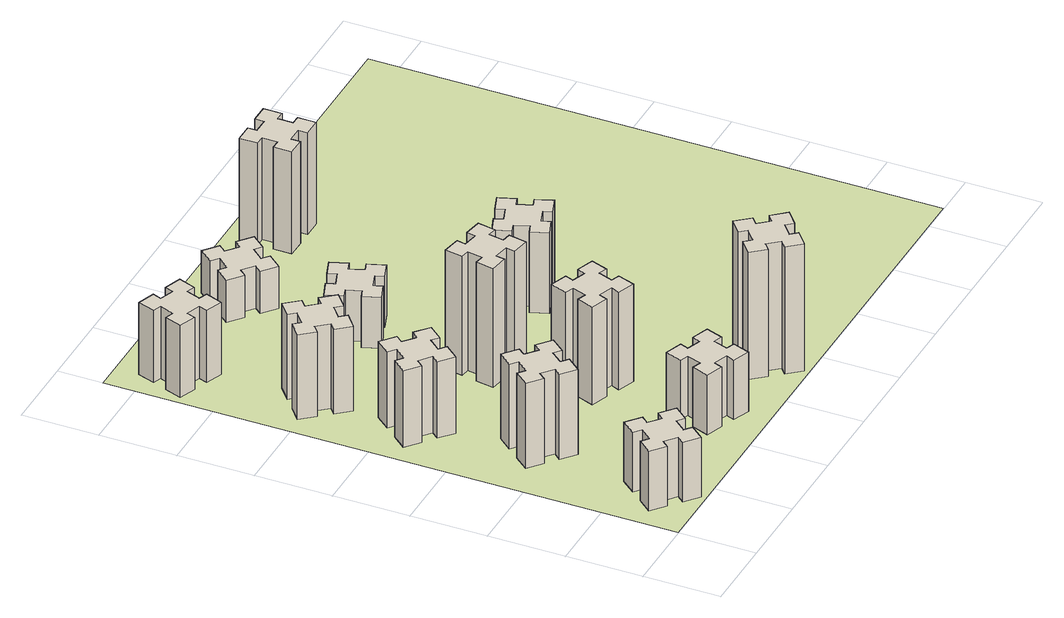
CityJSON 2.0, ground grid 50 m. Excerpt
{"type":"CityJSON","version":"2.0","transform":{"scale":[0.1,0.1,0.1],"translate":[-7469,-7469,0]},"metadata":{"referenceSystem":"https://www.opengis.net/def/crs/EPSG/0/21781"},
"CityObjects":{
"building1":{"type":"Building","attributes":{"class":"1000","function":"1000","usage":"1000","yearOfConstruction":2016,"roofType":"1000","measuredHeight":42,"storeysAboveGround":30,"storeysBelowGround":0},"geometry":[{"type":"Solid","lod":"1","boundaries":[[[[0,1,2,3,4,5,6,7,8,9,10,11,12,13,14,15,16,17,18,19]],[[17,16,20,21]],[[16,15,22,20]],[[15,14,23,22]],[[14,13,24,23]],[[13,12,25,24]],[[12,11,26,25]],[[11,10,27,26]],[[10,9,28,27]],[[9,8,29,28]],[[8,7,30,29]],[[7,6,31,30]],[[6,5,32,31]],[[5,4,33,32]],[[4,3,34,33]],[[3,2,35,34]],[[2,1,36,35]],[[1,0,37,36]],[[0,19,38,37]],[[19,18,39,38]],[[18,17,21,39]],[[24,25,26,27,28,29,30,31,32,33,34,35,36,37,38,39,21,20,22,23]]]]}]},
"building2":{"type":"Building","attributes":{"class":"1000","function":"1000","usage":"1000","yearOfConstruction":2016,"roofType":"1000","measuredHeight":60,"storeysAboveGround":30,"storeysBelowGround":0},"geometry":[{"type":"Solid","lod":"1","boundaries":[[[[40,41,42,43,44,45,46,47,48,49,50,51,52,53,54,55,56,57,58,59]],[[57,56,60,61]],[[56,55,62,60]],[[55,54,63,62]],[[54,53,64,63]],[[53,52,65,64]],[[52,51,66,65]],[[51,50,67,66]],[[50,49,68,67]],[[49,48,69,68]],[[48,47,70,69]],[[47,46,71,70]],[[46,45,72,71]],[[45,44,73,72]],[[44,43,74,73]],[[43,42,75,74]],[[42,41,76,75]],[[41,40,77,76]],[[40,59,78,77]],[[59,58,79,78]],[[58,57,61,79]],[[64,65,66,67,68,69,70,71,72,73,74,75,76,77,78,79,61,60,62,63]]]]}]},
"building3":{"type":"Building","attributes":{"class":"1000","function":"1000","usage":"1000","yearOfConstruction":2016,"roofType":"1000","measuredHeight":54,"storeysAboveGround":30,"storeysBelowGround":0},"geometry":[{"type":"Solid","lod":"1","boundaries":[[[[80,81,82,83,84,85,86,87,88,89,90,91,92,93,94,95,96,97,98,99]],[[97,96,100,101]],[[96,95,102,100]],[[95,94,103,102]],[[94,93,104,103]],[[93,92,105,104]],[[92,91,106,105]],[[91,90,107,106]],[[90,89,108,107]],[[89,88,109,108]],[[88,87,110,109]],[[87,86,111,110]],[[86,85,112,111]],[[85,84,113,112]],[[84,83,114,113]],[[83,82,115,114]],[[82,81,116,115]],[[81,80,117,116]],[[80,99,118,117]],[[99,98,119,118]],[[98,97,101,119]],[[104,105,106,107,108,109,110,111,112,113,114,115,116,117,118,119,101,100,102,103]]]]}]},
"building4":{"type":"Building","attributes":{"class":"1000","function":"1000","usage":"1000","yearOfConstruction":2016,"roofType":"1000","measuredHeight":60,"storeysAboveGround":30,"storeysBelowGround":0},"geometry":[{"type":"Solid","lod":"1","boundaries":[[[[120,121,122,123,124,125,126,127,128,129,130,131,132,133,134,135,136,137,138,139]],[[137,136,140,141]],[[136,135,142,140]],[[135,134,143,142]],[[134,133,144,143]],[[133,132,145,144]],[[132,131,146,145]],[[131,130,147,146]],[[130,129,148,147]],[[129,128,149,148]],[[128,127,150,149]],[[127,126,151,150]],[[126,125,152,151]],[[125,124,153,152]],[[124,123,154,153]],[[123,122,155,154]],[[122,121,156,155]],[[121,120,157,156]],[[120,139,158,157]],[[139,138,159,158]],[[138,137,141,159]],[[144,145,146,147,148,149,150,151,152,153,154,155,156,157,158,159,141,140,142,143]]]]}]},
"building5":{"type":"Building","attributes":{"class":"1000","function":"1000","usage":"1000","yearOfConstruction":2016,"roofType":"1000","measuredHeight":51,"storeysAboveGround":30,"storeysBelowGround":0},"geometry":[{"type":"Solid","lod":"1","boundaries":[[[[160,161,162,163,164,165,166,167,168,169,170,171,172,173,174,175,176,177,178,179]],[[177,176,180,181]],[[176,175,182,180]],[[175,174,183,182]],[[174,173,184,183]],[[173,172,185,184]],[[172,171,186,185]],[[171,170,187,186]],[[170,169,188,187]],[[169,168,189,188]],[[168,167,190,189]],[[167,166,191,190]],[[166,165,192,191]],[[165,164,193,192]],[[164,163,194,193]],[[163,162,195,194]],[[162,161,196,195]],[[161,160,197,196]],[[160,179,198,197]],[[179,178,199,198]],[[178,177,181,199]],[[184,185,186,187,188,189,190,191,192,193,194,195,196,197,198,199,181,180,182,183]]]]}]},
"building6":{"type":"Building","attributes":{"class":"1000","function":"1000","usage":"1000","yearOfConstruction":2016,"roofType":"1000","measuredHeight":42,"storeysAboveGround":30,"storeysBelowGround":0},"geometry":[{"type":"Solid","lod":"1","boundaries":[[[[200,201,202,203,204,205,206,207,208,209,210,211,212,213,214,215,216,217,218,219]],[[217,216,220,221]],[[216,215,222,220]],[[215,214,223,222]],[[214,213,224,223]],[[213,212,225,224]],[[212,211,226,225]],[[211,210,227,226]],[[210,209,228,227]],[[209,208,229,228]],[[208,207,230,229]],[[207,206,231,230]],[[206,205,232,231]],[[205,204,233,232]],[[204,203,234,233]],[[203,202,235,234]],[[202,201,236,235]],[[201,200,237,236]],[[200,219,238,237]],[[219,218,239,238]],[[218,217,221,239]],[[224,225,226,227,228,229,230,231,232,233,234,235,236,237,238,239,221,220,222,223]]]]}]},
"building7":{"type":"Building","attributes":{"class":"1000","function":"1000","usage":"1000","yearOfConstruction":2016,"roofType":"1000","measuredHeight":69,"storeysAboveGround":30,"storeysBelowGround":0},"geometry":[{"type":"Solid","lod":"1","boundaries":[[[[240,241,242,243,244,245,246,247,248,249,250,251,252,253,254,255,256,257,258,259]],[[257,256,260,261]],[[256,255,262,260]],[[255,254,263,262]],[[254,253,264,263]],[[253,252,265,264]],[[252,251,266,265]],[[251,250,267,266]],[[250,249,268,267]],[[249,248,269,268]],[[248,247,270,269]],[[247,246,271,270]],[[246,245,272,271]],[[245,244,273,272]],[[244,243,274,273]],[[243,242,275,274]],[[242,241,276,275]],[[241,240,277,276]],[[240,259,278,277]],[[259,258,279,278]],[[258,257,261,279]],[[264,265,266,267,268,269,270,271,272,273,274,275,276,277,278,279,261,260,262,263]]]]}]},
"building8":{"type":"Building","attributes":{"class":"1000","function":"1000","usage":"1000","yearOfConstruction":2016,"roofType":"1000","measuredHeight":84,"storeysAboveGround":30,"storeysBelowGround":0},"geometry":[{"type":"Solid","lod":"1","boundaries":[[[[280,281,282,283,284,285,286,287,288,289,290,291,292,293,294,295,296,297,298,299]],[[297,296,300,301]],[[296,295,302,300]],[[295,294,303,302]],[[294,293,304,303]],[[293,292,305,304]],[[292,291,306,305]],[[291,290,307,306]],[[290,289,308,307]],[[289,288,309,308]],[[288,287,310,309]],[[287,286,311,310]],[[286,285,312,311]],[[285,284,313,312]],[[284,283,314,313]],[[283,282,315,314]],[[282,281,316,315]],[[281,280,317,316]],[[280,299,318,317]],[[299,298,319,318]],[[298,297,301,319]],[[304,305,306,307,308,309,310,311,312,313,314,315,316,317,318,319,301,300,302,303]]]]}]},
"building9":{"type":"Building","attributes":{"class":"1000","function":"1000","usage":"1000","yearOfConstruction":2016,"roofType":"1000","measuredHeight":36,"storeysAboveGround":30,"storeysBelowGround":0},"geometry":[{"type":"Solid","lod":"1","boundaries":[[[[320,321,322,323,324,325,326,327,328,329,330,331,332,333,334,335,336,337,338,339]],[[337,336,340,341]],[[336,335,342,340]],[[335,334,343,342]],[[334,333,344,343]],[[333,332,345,344]],[[332,331,346,345]],[[331,330,347,346]],[[330,329,348,347]],[[329,328,349,348]],[[328,327,350,349]],[[327,326,351,350]],[[326,325,352,351]],[[325,324,353,352]],[[324,323,354,353]],[[323,322,355,354]],[[322,321,356,355]],[[321,320,357,356]],[[320,339,358,357]],[[339,338,359,358]],[[338,337,341,359]],[[344,345,346,347,348,349,350,351,352,353,354,355,356,357,358,359,341,340,342,343]]]]}]},
"building10":{"type":"Building","attributes":{"class":"1000","function":"1000","usage":"1000","yearOfConstruction":2016,"roofType":"1000","measuredHeight":90,"storeysAboveGround":30,"storeysBelowGround":0},"geometry":[{"type":"Solid","lod":"1","boundaries":[[[[360,361,362,363,364,365,366,367,368,369,370,371,372,373,374,375,376,377,378,379]],[[377,376,380,381]],[[376,375,382,380]],[[375,374,383,382]],[[374,373,384,383]],[[373,372,385,384]],[[372,371,386,385]],[[371,370,387,386]],[[370,369,388,387]],[[369,368,389,388]],[[368,367,390,389]],[[367,366,391,390]],[[366,365,392,391]],[[365,364,393,392]],[[364,363,394,393]],[[363,362,395,394]],[[362,361,396,395]],[[361,360,397,396]],[[360,379,398,397]],[[379,378,399,398]],[[378,377,381,399]],[[384,385,386,387,388,389,390,391,392,393,394,395,396,397,398,399,381,380,382,383]]]]}]},
"building11":{"type":"Building","attributes":{"class":"1000","function":"1000","usage":"1000","yearOfConstruction":2016,"roofType":"1000","measuredHeight":30,"storeysAboveGround":30,"storeysBelowGround":0},"geometry":[{"type":"Solid","lod":"1","boundaries":[[[[400,401,402,403,404,405,406,407,408,409,410,411,412,413,414,415,416,417,418,419]],[[417,416,420,421]],[[416,415,422,420]],[[415,414,423,422]],[[414,413,424,423]],[[413,412,425,424]],[[412,411,426,425]],[[411,410,427,426]],[[410,409,428,427]],[[409,408,429,428]],[[408,407,430,429]],[[407,406,431,430]],[[406,405,432,431]],[[405,404,433,432]],[[404,403,434,433]],[[403,402,435,434]],[[402,401,436,435]],[[401,400,437,436]],[[400,419,438,437]],[[419,418,439,438]],[[418,417,421,439]],[[424,425,426,427,428,429,430,431,432,433,434,435,436,437,438,439,421,420,422,423]]]]}]},
"building12":{"type":"Building","attributes":{"class":"1000","function":"1000","usage":"1000","yearOfConstruction":2016,"roofType":"1000","measuredHeight":57,"storeysAboveGround":30,"storeysBelowGround":0},"geometry":[{"type":"Solid","lod":"1","boundaries":[[[[440,441,442,443,444,445,446,447,448,449,450,451,452,453,454,455,456,457,458,459]],[[457,456,460,461]],[[456,455,462,460]],[[455,454,463,462]],[[454,453,464,463]],[[453,452,465,464]],[[452,451,466,465]],[[451,450,467,466]],[[450,449,468,467]],[[449,448,469,468]],[[448,447,470,469]],[[447,446,471,470]],[[446,445,472,471]],[[445,444,473,472]],[[444,443,474,473]],[[443,442,475,474]],[[442,441,476,475]],[[441,440,477,476]],[[440,459,478,477]],[[459,458,479,478]],[[458,457,461,479]],[[464,465,466,467,468,469,470,471,472,473,474,475,476,477,478,479,461,460,462,463]]]]}]},
"building13":{"type":"Building","attributes":{"class":"1000","function":"1000","usage":"1000","yearOfConstruction":2016,"roofType":"1000","measuredHeight":72,"storeysAboveGround":30,"storeysBelowGround":0},"geometry":[{"type":"Solid","lod":"1","boundaries":[[[[480,481,482,483,484,485,486,487,488,489,490,491,492,493,494,495,496,497,498,499]],[[497,496,500,501]],[[496,495,502,500]],[[495,494,503,502]],[[494,493,504,503]],[[493,492,505,504]],[[492,491,506,505]],[[491,490,507,506]],[[490,489,508,507]],[[489,488,509,508]],[[488,487,510,509]],[[487,486,511,510]],[[486,485,512,511]],[[485,484,513,512]],[[484,483,514,513]],[[483,482,515,514]],[[482,481,516,515]],[[481,480,517,516]],[[480,499,518,517]],[[499,498,519,518]],[[498,497,501,519]],[[504,505,506,507,508,509,510,511,512,513,514,515,516,517,518,519,501,500,502,503]]]]}]},
"landuse1":{"type":"LandUse","attributes":{"name":"plot1","function":"1010"},"geometry":[{"type":"MultiSurface","lod":"1","boundaries":[[[520,521,522,523]]]}]}
},
"vertices":[
[266,223,0],[343,159,0],[304,113,0],[396,36,0],[473,128,0],[427,166,0],[492,243,0],[538,204,0],[615,296,0],[523,373,0],[484,327,0],[408,392,0],[446,438,0],[354,515,0],[277,423,0],[323,384,0],[259,308,0],[213,346,0],[136,254,0],[228,177,0],[259,308,420],[213,346,420],[323,384,420],[277,423,420],[354,515,420],[446,438,420],[408,392,420],[484,327,420],[523,373,420],[615,296,420],[538,204,420],[492,243,420],[427,166,420],[473,128,420],[396,36,420],[304,113,420],[343,159,420],[266,223,420],[228,177,420],[136,254,420],
[527,1006,0],[592,1083,0],[638,1044,0],[715,1136,0],[623,1213,0],[584,1167,0],[508,1232,0],[546,1278,0],[454,1355,0],[377,1263,0],[423,1224,0],[359,1148,0],[313,1186,0],[236,1094,0],[328,1017,0],[366,1063,0],[443,999,0],[404,953,0],[496,876,0],[573,968,0],[443,999,600],[404,953,600],[366,1063,600],[328,1017,600],[236,1094,600],[313,1186,600],[359,1148,600],[423,1224,600],[377,1263,600],[454,1355,600],[546,1278,600],[508,1232,600],[584,1167,600],[623,1213,600],[715,1136,600],[638,1044,600],[592,1083,600],[527,1006,600],[573,968,600],[496,876,600],
[484,1907,0],[408,1972,0],[446,2018,0],[354,2095,0],[277,2003,0],[323,1964,0],[259,1888,0],[213,1926,0],[136,1834,0],[228,1757,0],[266,1803,0],[343,1739,0],[304,1693,0],[396,1616,0],[473,1708,0],[427,1746,0],[492,1823,0],[538,1784,0],[615,1876,0],[523,1953,0],[492,1823,540],[538,1784,540],[427,1746,540],[473,1708,540],[396,1616,540],[304,1693,540],[343,1739,540],[266,1803,540],[228,1757,540],[136,1834,540],[213,1926,540],[259,1888,540],[323,1964,540],[277,2003,540],[354,2095,540],[446,2018,540],[408,1972,540],[484,1907,540],[523,1953,540],[615,1876,540],
[492,2528,0],[427,2604,0],[473,2643,0],[396,2735,0],[304,2658,0],[343,2612,0],[266,2547,0],[228,2593,0],[136,2516,0],[213,2424,0],[259,2463,0],[323,2386,0],[277,2348,0],[354,2256,0],[446,2333,0],[408,2379,0],[484,2443,0],[523,2397,0],[615,2474,0],[538,2566,0],[484,2443,600],[523,2397,600],[408,2379,600],[446,2333,600],[354,2256,600],[277,2348,600],[323,2386,600],[259,2463,600],[213,2424,600],[136,2516,600],[228,2593,600],[266,2547,600],[343,2612,600],[304,2658,600],[396,2735,600],[473,2643,600],[427,2604,600],[492,2528,600],[538,2566,600],[615,2474,600],
[362,3251,0],[396,3345,0],[452,3324,0],[493,3437,0],[380,3478,0],[360,3422,0],[266,3456,0],[287,3512,0],[174,3553,0],[133,3440,0],[189,3420,0],[155,3326,0],[99,3347,0],[57,3234,0],[170,3193,0],[191,3249,0],[285,3215,0],[264,3159,0],[377,3117,0],[418,3230,0],[285,3215,510],[264,3159,510],[191,3249,510],[170,3193,510],[57,3234,510],[99,3347,510],[155,3326,510],[189,3420,510],[133,3440,510],[174,3553,510],[287,3512,510],[266,3456,510],[360,3422,510],[380,3478,510],[493,3437,510],[452,3324,510],[396,3345,510],[362,3251,510],[418,3230,510],[377,3117,510],
[1302,291,0],[1336,385,0],[1392,364,0],[1433,477,0],[1320,518,0],[1300,462,0],[1206,496,0],[1227,552,0],[1114,593,0],[1073,480,0],[1129,460,0],[1095,366,0],[1039,387,0],[997,274,0],[1110,233,0],[1131,289,0],[1225,255,0],[1204,199,0],[1317,157,0],[1358,270,0],[1225,255,420],[1204,199,420],[1131,289,420],[1110,233,420],[997,274,420],[1039,387,420],[1095,366,420],[1129,460,420],[1073,480,420],[1114,593,420],[1227,552,420],[1206,496,420],[1300,462,420],[1320,518,420],[1433,477,420],[1392,364,420],[1336,385,420],[1302,291,420],[1358,270,420],[1317,157,420],
[1302,1031,0],[1336,1125,0],[1392,1104,0],[1433,1217,0],[1320,1258,0],[1300,1202,0],[1206,1236,0],[1227,1292,0],[1114,1333,0],[1073,1220,0],[1129,1200,0],[1095,1106,0],[1039,1127,0],[997,1014,0],[1110,973,0],[1131,1029,0],[1225,995,0],[1204,939,0],[1317,897,0],[1358,1010,0],[1225,995,690],[1204,939,690],[1131,1029,690],[1110,973,690],[997,1014,690],[1039,1127,690],[1095,1106,690],[1129,1200,690],[1073,1220,690],[1114,1333,690],[1227,1292,690],[1206,1236,690],[1300,1202,690],[1320,1258,690],[1433,1217,690],[1392,1104,690],[1336,1125,690],[1302,1031,690],[1358,1010,690],[1317,897,690],
[1047,1656,0],[1145,1638,0],[1135,1579,0],[1253,1558,0],[1274,1677,0],[1215,1687,0],[1232,1785,0],[1291,1775,0],[1312,1893,0],[1194,1914,0],[1184,1855,0],[1085,1872,0],[1096,1931,0],[977,1952,0],[957,1834,0],[1016,1824,0],[998,1725,0],[939,1736,0],[918,1617,0],[1037,1597,0],[998,1725,840],[939,1736,840],[1016,1824,840],[957,1834,840],[977,1952,840],[1096,1931,840],[1085,1872,840],[1184,1855,840],[1194,1914,840],[1312,1893,840],[1291,1775,840],[1232,1785,840],[1215,1687,840],[1274,1677,840],[1253,1558,840],[1135,1579,840],[1145,1638,840],[1047,1656,840],[1037,1597,840],[918,1617,840],
[1125,2716,0],[1031,2682,0],[1010,2738,0],[897,2697,0],[939,2584,0],[995,2605,0],[1029,2511,0],[973,2490,0],[1014,2377,0],[1127,2419,0],[1106,2475,0],[1200,2509,0],[1220,2453,0],[1333,2494,0],[1292,2607,0],[1236,2586,0],[1202,2680,0],[1258,2700,0],[1217,2813,0],[1104,2772,0],[1202,2680,360],[1258,2700,360],[1236,2586,360],[1292,2607,360],[1333,2494,360],[1220,2453,360],[1200,2509,360],[1106,2475,360],[1127,2419,360],[1014,2377,360],[973,2490,360],[1029,2511,360],[995,2605,360],[939,2584,360],[897,2697,360],[1010,2738,360],[1031,2682,360],[1125,2716,360],[1104,2772,360],[1217,2813,360],
[1888,159,0],[1964,223,0],[2003,177,0],[2095,254,0],[2018,346,0],[1972,308,0],[1907,384,0],[1953,423,0],[1876,515,0],[1784,438,0],[1823,392,0],[1746,327,0],[1708,373,0],[1616,296,0],[1693,204,0],[1739,243,0],[1803,166,0],[1757,128,0],[1834,36,0],[1926,113,0],[1803,166,900],[1757,128,900],[1739,243,900],[1693,204,900],[1616,296,900],[1708,373,900],[1746,327,900],[1823,392,900],[1784,438,900],[1876,515,900],[1953,423,900],[1907,384,900],[1972,308,900],[2018,346,900],[2095,254,900],[2003,177,900],[1964,223,900],[1888,159,900],[1926,113,900],[1834,36,900],
[1063,3444,0],[999,3368,0],[953,3406,0],[876,3314,0],[968,3237,0],[1006,3283,0],[1083,3219,0],[1044,3173,0],[1136,3096,0],[1213,3188,0],[1167,3226,0],[1232,3303,0],[1278,3264,0],[1355,3356,0],[1263,3433,0],[1224,3387,0],[1148,3452,0],[1186,3498,0],[1094,3575,0],[1017,3483,0],[1148,3452,300],[1186,3498,300],[1224,3387,300],[1263,3433,300],[1355,3356,300],[1278,3264,300],[1232,3303,300],[1167,3226,300],[1213,3188,300],[1136,3096,300],[1044,3173,300],[1083,3219,300],[1006,3283,300],[968,3237,300],[876,3314,300],[953,3406,300],[999,3368,300],[1063,3444,300],[1017,3483,300],[1094,3575,300],
[1846,1735,0],[1940,1769,0],[1960,1713,0],[2073,1754,0],[2032,1867,0],[1976,1846,0],[1942,1940,0],[1998,1960,0],[1957,2073,0],[1844,2032,0],[1865,1976,0],[1771,1942,0],[1750,1998,0],[1637,1957,0],[1679,1844,0],[1735,1865,0],[1769,1771,0],[1713,1750,0],[1754,1637,0],[1867,1679,0],[1769,1771,570],[1713,1750,570],[1735,1865,570],[1679,1844,570],[1637,1957,570],[1750,1998,570],[1771,1942,570],[1865,1976,570],[1844,2032,570],[1957,2073,570],[1998,1960,570],[1942,1940,570],[1976,1846,570],[2032,1867,570],[2073,1754,570],[1960,1713,570],[1940,1769,570],[1846,1735,570],[1867,1679,570],[1754,1637,570],
[1805,3325,0],[1905,3325,0],[1905,3265,0],[2025,3265,0],[2025,3385,0],[1965,3385,0],[1965,3485,0],[2025,3485,0],[2025,3605,0],[1905,3605,0],[1905,3545,0],[1805,3545,0],[1805,3605,0],[1685,3605,0],[1685,3485,0],[1745,3485,0],[1745,3385,0],[1685,3385,0],[1685,3265,0],[1805,3265,0],[1745,3385,720],[1685,3385,720],[1745,3485,720],[1685,3485,720],[1685,3605,720],[1805,3605,720],[1805,3545,720],[1905,3545,720],[1905,3605,720],[2025,3605,720],[2025,3485,720],[1965,3485,720],[1965,3385,720],[2025,3385,720],[2025,3265,720],[1905,3265,720],[1905,3325,720],[1805,3325,720],[1805,3265,720],[1685,3265,720],
[5,3705,0],[3705,3705,0],[3705,5,0],[5,5,0]
]}
